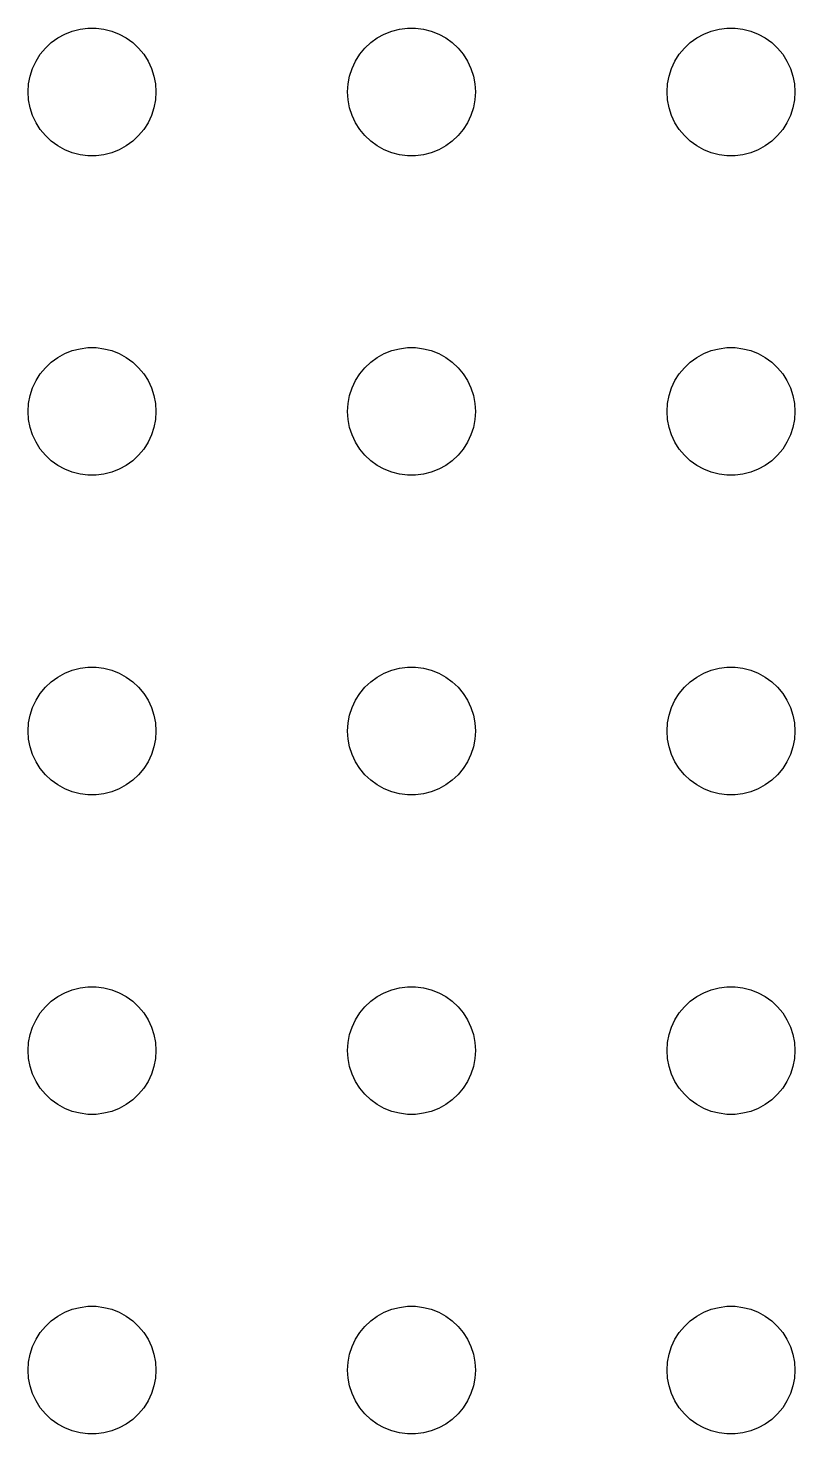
# Model space of a CAD drawing. Header units: metres. Extents: x -150 to 150, y -149 to 149.
# Drawn here: x -99 to -81, y -114 to -81 of the extents above; entities that cross this region are included whole.
import ezdxf

# ---------------------------------------------------------------- set-up
doc = ezdxf.new("R2010")
doc.units = ezdxf.units.M

msp = doc.modelspace()

# ---------------------------------------------------------------- linework, layer by layer
for p, q in [((-98.3037, -81.2335), (-98.1387, -81.1428)), ((-98.1387, -81.1428), (-97.9635, -81.0734)), ((-97.9635, -81.0734), (-97.7811, -81.0266)), ((-97.7811, -81.0266), (-97.5942, -81.003)), ((-97.5942, -81.003), (-97.4058, -81.003)), ((-97.4058, -81.003), (-97.2189, -81.0266)), ((-97.2189, -81.0266), (-97.0365, -81.0734)), ((-97.0365, -81.0734), (-96.8613, -81.1428)), ((-96.8613, -81.1428), (-96.6963, -81.2335)), ((-90.8037, -81.2335), (-90.6387, -81.1428)), ((-90.6387, -81.1428), (-90.4635, -81.0734)), ((-90.4635, -81.0734), (-90.2811, -81.0266)), ((-90.2811, -81.0266), (-90.0942, -81.003)), ((-90.0942, -81.003), (-89.9058, -81.003)), ((-89.9058, -81.003), (-89.7189, -81.0266)), ((-89.7189, -81.0266), (-89.5365, -81.0734)), ((-89.5365, -81.0734), (-89.3613, -81.1428)), ((-89.3613, -81.1428), (-89.1963, -81.2335)), ((-83.3037, -81.2335), (-83.1387, -81.1428)), ((-83.1387, -81.1428), (-82.9635, -81.0734)), ((-82.9635, -81.0734), (-82.7811, -81.0266)), ((-82.7811, -81.0266), (-82.5942, -81.003)), ((-82.5942, -81.003), (-82.4058, -81.003)), ((-82.4058, -81.003), (-82.2189, -81.0266)), ((-82.2189, -81.0266), (-82.0365, -81.0734)), ((-82.0365, -81.0734), (-81.8613, -81.1428)), ((-81.8613, -81.1428), (-81.6963, -81.2335)), ((-98.7135, -81.6183), (-98.5934, -81.4732)), ((-98.5934, -81.4732), (-98.4561, -81.3442)), ((-98.4561, -81.3442), (-98.3037, -81.2335)), ((-96.6963, -81.2335), (-96.5439, -81.3442)), ((-96.5439, -81.3442), (-96.4065, -81.4732)), ((-96.4065, -81.4732), (-96.2865, -81.6183)), ((-91.2135, -81.6183), (-91.0934, -81.4732)), ((-91.0934, -81.4732), (-90.9561, -81.3442)), ((-90.9561, -81.3442), (-90.8037, -81.2335)), ((-89.1963, -81.2335), (-89.0439, -81.3442)), ((-89.0439, -81.3442), (-88.9065, -81.4732)), ((-88.9065, -81.4732), (-88.7865, -81.6183)), ((-83.7135, -81.6183), (-83.5934, -81.4732)), ((-83.5934, -81.4732), (-83.4561, -81.3442)), ((-83.4561, -81.3442), (-83.3037, -81.2335)), ((-81.6963, -81.2335), (-81.5439, -81.3442)), ((-81.5439, -81.3442), (-81.4065, -81.4732)), ((-81.4065, -81.4732), (-81.2865, -81.6183)), ((-98.8947, -81.9478), (-98.8145, -81.7774)), ((-98.8145, -81.7774), (-98.7135, -81.6183)), ((-96.2865, -81.6183), (-96.1855, -81.7774)), ((-96.1855, -81.7774), (-96.1053, -81.9478)), ((-91.3947, -81.9478), (-91.3145, -81.7774)), ((-91.3145, -81.7774), (-91.2135, -81.6183)), ((-88.7865, -81.6183), (-88.6855, -81.7774)), ((-88.6855, -81.7774), (-88.6053, -81.9478)), ((-83.8947, -81.9478), (-83.8145, -81.7774)), ((-83.8145, -81.7774), (-83.7135, -81.6183)), ((-81.2865, -81.6183), (-81.1855, -81.7774)), ((-81.1855, -81.7774), (-81.1053, -81.9478)), ((-98.9882, -82.312), (-98.9529, -82.127)), ((-98.9529, -82.127), (-98.8947, -81.9478)), ((-96.1053, -81.9478), (-96.0471, -82.127)), ((-96.0471, -82.127), (-96.0118, -82.312)), ((-91.4882, -82.312), (-91.4529, -82.127)), ((-91.4529, -82.127), (-91.3947, -81.9478)), ((-88.6053, -81.9478), (-88.5471, -82.127)), ((-88.5471, -82.127), (-88.5118, -82.312)), ((-83.9882, -82.312), (-83.9529, -82.127)), ((-83.9529, -82.127), (-83.8947, -81.9478)), ((-81.1053, -81.9478), (-81.0471, -82.127)), ((-81.0471, -82.127), (-81.0118, -82.312)), ((-99, -82.5), (-98.9882, -82.312)), ((-96.0118, -82.312), (-96, -82.5)), ((-91.5, -82.5), (-91.4882, -82.312)), ((-88.5118, -82.312), (-88.5, -82.5)), ((-84, -82.5), (-83.9882, -82.312)), ((-81.0118, -82.312), (-81, -82.5)), ((-98.9882, -82.688), (-99, -82.5)), ((-98.9529, -82.873), (-98.9882, -82.688)), ((-96.0118, -82.688), (-96.0471, -82.873)), ((-96, -82.5), (-96.0118, -82.688)), ((-91.4882, -82.688), (-91.5, -82.5)), ((-91.4529, -82.873), (-91.4882, -82.688)), ((-88.5118, -82.688), (-88.5471, -82.873)), ((-88.5, -82.5), (-88.5118, -82.688)), ((-83.9882, -82.688), (-84, -82.5)), ((-83.9529, -82.873), (-83.9882, -82.688)), ((-81.0118, -82.688), (-81.0471, -82.873)), ((-81, -82.5), (-81.0118, -82.688)), ((-98.8947, -83.0522), (-98.9529, -82.873)), ((-98.8145, -83.2226), (-98.8947, -83.0522)), ((-96.1053, -83.0522), (-96.1855, -83.2226)), ((-96.0471, -82.873), (-96.1053, -83.0522)), ((-91.3947, -83.0522), (-91.4529, -82.873)), ((-91.3145, -83.2226), (-91.3947, -83.0522)), ((-88.6053, -83.0522), (-88.6855, -83.2226)), ((-88.5471, -82.873), (-88.6053, -83.0522)), ((-83.8947, -83.0522), (-83.9529, -82.873)), ((-83.8145, -83.2226), (-83.8947, -83.0522)), ((-81.1053, -83.0522), (-81.1855, -83.2226)), ((-81.0471, -82.873), (-81.1053, -83.0522)), ((-98.7135, -83.3817), (-98.8145, -83.2226)), ((-98.5934, -83.5268), (-98.7135, -83.3817)), ((-96.2865, -83.3817), (-96.4065, -83.5268)), ((-96.1855, -83.2226), (-96.2865, -83.3817)), ((-91.2135, -83.3817), (-91.3145, -83.2226)), ((-91.0934, -83.5268), (-91.2135, -83.3817)), ((-88.7865, -83.3817), (-88.9065, -83.5268)), ((-88.6855, -83.2226), (-88.7865, -83.3817)), ((-83.7135, -83.3817), (-83.8145, -83.2226)), ((-83.5934, -83.5268), (-83.7135, -83.3817)), ((-81.2865, -83.3817), (-81.4065, -83.5268)), ((-81.1855, -83.2226), (-81.2865, -83.3817)), ((-98.4561, -83.6558), (-98.5934, -83.5268)), ((-98.3037, -83.7665), (-98.4561, -83.6558)), ((-98.1387, -83.8572), (-98.3037, -83.7665)), ((-96.6963, -83.7665), (-96.8613, -83.8572)), ((-96.5439, -83.6558), (-96.6963, -83.7665)), ((-96.4065, -83.5268), (-96.5439, -83.6558)), ((-90.9561, -83.6558), (-91.0934, -83.5268)), ((-90.8037, -83.7665), (-90.9561, -83.6558)), ((-90.6387, -83.8572), (-90.8037, -83.7665)), ((-89.1963, -83.7665), (-89.3613, -83.8572)), ((-89.0439, -83.6558), (-89.1963, -83.7665)), ((-88.9065, -83.5268), (-89.0439, -83.6558)), ((-83.4561, -83.6558), (-83.5934, -83.5268)), ((-83.3037, -83.7665), (-83.4561, -83.6558)), ((-83.1387, -83.8572), (-83.3037, -83.7665)), ((-81.6963, -83.7665), (-81.8613, -83.8572)), ((-81.5439, -83.6558), (-81.6963, -83.7665)), ((-81.4065, -83.5268), (-81.5439, -83.6558)), ((-97.9635, -83.9266), (-98.1387, -83.8572)), ((-97.7811, -83.9734), (-97.9635, -83.9266)), ((-97.5942, -83.997), (-97.7811, -83.9734)), ((-97.4058, -83.997), (-97.5942, -83.997)), ((-97.2189, -83.9734), (-97.4058, -83.997)), ((-97.0365, -83.9266), (-97.2189, -83.9734)), ((-96.8613, -83.8572), (-97.0365, -83.9266)), ((-90.4635, -83.9266), (-90.6387, -83.8572)), ((-90.2811, -83.9734), (-90.4635, -83.9266)), ((-90.0942, -83.997), (-90.2811, -83.9734)), ((-89.9058, -83.997), (-90.0942, -83.997)), ((-89.7189, -83.9734), (-89.9058, -83.997)), ((-89.5365, -83.9266), (-89.7189, -83.9734)), ((-89.3613, -83.8572), (-89.5365, -83.9266)), ((-82.9635, -83.9266), (-83.1387, -83.8572)), ((-82.7811, -83.9734), (-82.9635, -83.9266)), ((-82.5942, -83.997), (-82.7811, -83.9734)), ((-82.4058, -83.997), (-82.5942, -83.997)), ((-82.2189, -83.9734), (-82.4058, -83.997)), ((-82.0365, -83.9266), (-82.2189, -83.9734)), ((-81.8613, -83.8572), (-82.0365, -83.9266)), ((-98.4561, -88.8442), (-98.3037, -88.7335)), ((-98.3037, -88.7335), (-98.1387, -88.6428)), ((-98.1387, -88.6428), (-97.9635, -88.5734)), ((-97.9635, -88.5734), (-97.7811, -88.5266)), ((-97.7811, -88.5266), (-97.5942, -88.503)), ((-97.5942, -88.503), (-97.4058, -88.503)), ((-97.4058, -88.503), (-97.2189, -88.5266)), ((-97.2189, -88.5266), (-97.0365, -88.5734)), ((-97.0365, -88.5734), (-96.8613, -88.6428)), ((-96.8613, -88.6428), (-96.6963, -88.7335)), ((-96.6963, -88.7335), (-96.5439, -88.8442)), ((-90.9561, -88.8442), (-90.8037, -88.7335)), ((-90.8037, -88.7335), (-90.6387, -88.6428)), ((-90.6387, -88.6428), (-90.4635, -88.5734)), ((-90.4635, -88.5734), (-90.2811, -88.5266)), ((-90.2811, -88.5266), (-90.0942, -88.503)), ((-90.0942, -88.503), (-89.9058, -88.503)), ((-89.9058, -88.503), (-89.7189, -88.5266)), ((-89.7189, -88.5266), (-89.5365, -88.5734)), ((-89.5365, -88.5734), (-89.3613, -88.6428)), ((-89.3613, -88.6428), (-89.1963, -88.7335)), ((-89.1963, -88.7335), (-89.0439, -88.8442)), ((-83.4561, -88.8442), (-83.3037, -88.7335)), ((-83.3037, -88.7335), (-83.1387, -88.6428)), ((-83.1387, -88.6428), (-82.9635, -88.5734)), ((-82.9635, -88.5734), (-82.7811, -88.5266)), ((-82.7811, -88.5266), (-82.5942, -88.503)), ((-82.5942, -88.503), (-82.4058, -88.503)), ((-82.4058, -88.503), (-82.2189, -88.5266)), ((-82.2189, -88.5266), (-82.0365, -88.5734)), ((-82.0365, -88.5734), (-81.8613, -88.6428)), ((-81.8613, -88.6428), (-81.6963, -88.7335)), ((-81.6963, -88.7335), (-81.5439, -88.8442)), ((-98.7135, -89.1183), (-98.5934, -88.9732)), ((-98.5934, -88.9732), (-98.4561, -88.8442)), ((-96.5439, -88.8442), (-96.4065, -88.9732)), ((-96.4065, -88.9732), (-96.2865, -89.1183)), ((-91.2135, -89.1183), (-91.0934, -88.9732)), ((-91.0934, -88.9732), (-90.9561, -88.8442)), ((-89.0439, -88.8442), (-88.9065, -88.9732)), ((-88.9065, -88.9732), (-88.7865, -89.1183)), ((-83.7135, -89.1183), (-83.5934, -88.9732)), ((-83.5934, -88.9732), (-83.4561, -88.8442)), ((-81.5439, -88.8442), (-81.4065, -88.9732)), ((-81.4065, -88.9732), (-81.2865, -89.1183)), ((-98.8947, -89.4478), (-98.8145, -89.2774)), ((-98.8145, -89.2774), (-98.7135, -89.1183)), ((-96.2865, -89.1183), (-96.1855, -89.2774)), ((-96.1855, -89.2774), (-96.1053, -89.4478)), ((-91.3947, -89.4478), (-91.3145, -89.2774)), ((-91.3145, -89.2774), (-91.2135, -89.1183)), ((-88.7865, -89.1183), (-88.6855, -89.2774)), ((-88.6855, -89.2774), (-88.6053, -89.4478)), ((-83.8947, -89.4478), (-83.8145, -89.2774)), ((-83.8145, -89.2774), (-83.7135, -89.1183)), ((-81.2865, -89.1183), (-81.1855, -89.2774)), ((-81.1855, -89.2774), (-81.1053, -89.4478)), ((-98.9882, -89.812), (-98.9529, -89.627)), ((-98.9529, -89.627), (-98.8947, -89.4478)), ((-96.1053, -89.4478), (-96.0471, -89.627)), ((-96.0471, -89.627), (-96.0118, -89.812)), ((-91.4882, -89.812), (-91.4529, -89.627)), ((-91.4529, -89.627), (-91.3947, -89.4478)), ((-88.6053, -89.4478), (-88.5471, -89.627)), ((-88.5471, -89.627), (-88.5118, -89.812)), ((-83.9882, -89.812), (-83.9529, -89.627)), ((-83.9529, -89.627), (-83.8947, -89.4478)), ((-81.1053, -89.4478), (-81.0471, -89.627)), ((-81.0471, -89.627), (-81.0118, -89.812)), ((-99, -90), (-98.9882, -89.812)), ((-98.9882, -90.188), (-99, -90)), ((-96.0118, -89.812), (-96, -90)), ((-96, -90), (-96.0118, -90.188)), ((-91.5, -90), (-91.4882, -89.812)), ((-91.4882, -90.188), (-91.5, -90)), ((-88.5118, -89.812), (-88.5, -90)), ((-88.5, -90), (-88.5118, -90.188)), ((-84, -90), (-83.9882, -89.812)), ((-83.9882, -90.188), (-84, -90)), ((-81.0118, -89.812), (-81, -90)), ((-81, -90), (-81.0118, -90.188)), ((-98.9529, -90.373), (-98.9882, -90.188)), ((-98.8947, -90.5522), (-98.9529, -90.373)), ((-96.0471, -90.373), (-96.1053, -90.5522)), ((-96.0118, -90.188), (-96.0471, -90.373)), ((-91.4529, -90.373), (-91.4882, -90.188)), ((-91.3947, -90.5522), (-91.4529, -90.373)), ((-88.5471, -90.373), (-88.6053, -90.5522)), ((-88.5118, -90.188), (-88.5471, -90.373)), ((-83.9529, -90.373), (-83.9882, -90.188)), ((-83.8947, -90.5522), (-83.9529, -90.373)), ((-81.0471, -90.373), (-81.1053, -90.5522)), ((-81.0118, -90.188), (-81.0471, -90.373)), ((-98.8145, -90.7226), (-98.8947, -90.5522)), ((-98.7135, -90.8817), (-98.8145, -90.7226)), ((-96.1855, -90.7226), (-96.2865, -90.8817)), ((-96.1053, -90.5522), (-96.1855, -90.7226)), ((-91.3145, -90.7226), (-91.3947, -90.5522)), ((-91.2135, -90.8817), (-91.3145, -90.7226)), ((-88.6855, -90.7226), (-88.7865, -90.8817)), ((-88.6053, -90.5522), (-88.6855, -90.7226)), ((-83.8145, -90.7226), (-83.8947, -90.5522)), ((-83.7135, -90.8817), (-83.8145, -90.7226)), ((-81.1855, -90.7226), (-81.2865, -90.8817)), ((-81.1053, -90.5522), (-81.1855, -90.7226)), ((-98.5934, -91.0268), (-98.7135, -90.8817)), ((-98.4561, -91.1558), (-98.5934, -91.0268)), ((-96.4065, -91.0268), (-96.5439, -91.1558)), ((-96.2865, -90.8817), (-96.4065, -91.0268)), ((-91.0934, -91.0268), (-91.2135, -90.8817)), ((-90.9561, -91.1558), (-91.0934, -91.0268)), ((-88.9065, -91.0268), (-89.0439, -91.1558)), ((-88.7865, -90.8817), (-88.9065, -91.0268)), ((-83.5934, -91.0268), (-83.7135, -90.8817)), ((-83.4561, -91.1558), (-83.5934, -91.0268)), ((-81.4065, -91.0268), (-81.5439, -91.1558)), ((-81.2865, -90.8817), (-81.4065, -91.0268)), ((-98.3037, -91.2665), (-98.4561, -91.1558)), ((-98.1387, -91.3572), (-98.3037, -91.2665)), ((-97.9635, -91.4266), (-98.1387, -91.3572)), ((-96.8613, -91.3572), (-97.0365, -91.4266)), ((-96.6963, -91.2665), (-96.8613, -91.3572)), ((-96.5439, -91.1558), (-96.6963, -91.2665)), ((-90.8037, -91.2665), (-90.9561, -91.1558)), ((-90.6387, -91.3572), (-90.8037, -91.2665)), ((-90.4635, -91.4266), (-90.6387, -91.3572)), ((-89.3613, -91.3572), (-89.5365, -91.4266)), ((-89.1963, -91.2665), (-89.3613, -91.3572)), ((-89.0439, -91.1558), (-89.1963, -91.2665)), ((-83.3037, -91.2665), (-83.4561, -91.1558)), ((-83.1387, -91.3572), (-83.3037, -91.2665)), ((-82.9635, -91.4266), (-83.1387, -91.3572)), ((-81.8613, -91.3572), (-82.0365, -91.4266)), ((-81.6963, -91.2665), (-81.8613, -91.3572)), ((-81.5439, -91.1558), (-81.6963, -91.2665)), ((-97.7811, -91.4734), (-97.9635, -91.4266)), ((-97.5942, -91.497), (-97.7811, -91.4734)), ((-97.4058, -91.497), (-97.5942, -91.497)), ((-97.2189, -91.4734), (-97.4058, -91.497)), ((-97.0365, -91.4266), (-97.2189, -91.4734)), ((-90.2811, -91.4734), (-90.4635, -91.4266)), ((-90.0942, -91.497), (-90.2811, -91.4734)), ((-89.9058, -91.497), (-90.0942, -91.497)), ((-89.7189, -91.4734), (-89.9058, -91.497)), ((-89.5365, -91.4266), (-89.7189, -91.4734)), ((-82.7811, -91.4734), (-82.9635, -91.4266)), ((-82.5942, -91.497), (-82.7811, -91.4734)), ((-82.4058, -91.497), (-82.5942, -91.497)), ((-82.2189, -91.4734), (-82.4058, -91.497)), ((-82.0365, -91.4266), (-82.2189, -91.4734)), ((-97.7811, -96.0266), (-97.5942, -96.003)), ((-97.5942, -96.003), (-97.4058, -96.003)), ((-97.4058, -96.003), (-97.2189, -96.0266)), ((-90.2811, -96.0266), (-90.0942, -96.003)), ((-90.0942, -96.003), (-89.9058, -96.003)), ((-89.9058, -96.003), (-89.7189, -96.0266)), ((-82.7811, -96.0266), (-82.5942, -96.003)), ((-82.5942, -96.003), (-82.4058, -96.003)), ((-82.4058, -96.003), (-82.2189, -96.0266)), ((-98.4561, -96.3442), (-98.3037, -96.2335)), ((-98.3037, -96.2335), (-98.1387, -96.1428)), ((-98.1387, -96.1428), (-97.9635, -96.0734)), ((-97.9635, -96.0734), (-97.7811, -96.0266)), ((-97.2189, -96.0266), (-97.0365, -96.0734)), ((-97.0365, -96.0734), (-96.8613, -96.1428)), ((-96.8613, -96.1428), (-96.6963, -96.2335)), ((-96.6963, -96.2335), (-96.5439, -96.3442)), ((-90.9561, -96.3442), (-90.8037, -96.2335)), ((-90.8037, -96.2335), (-90.6387, -96.1428)), ((-90.6387, -96.1428), (-90.4635, -96.0734)), ((-90.4635, -96.0734), (-90.2811, -96.0266)), ((-89.7189, -96.0266), (-89.5365, -96.0734)), ((-89.5365, -96.0734), (-89.3613, -96.1428)), ((-89.3613, -96.1428), (-89.1963, -96.2335)), ((-89.1963, -96.2335), (-89.0439, -96.3442)), ((-83.4561, -96.3442), (-83.3037, -96.2335)), ((-83.3037, -96.2335), (-83.1387, -96.1428)), ((-83.1387, -96.1428), (-82.9635, -96.0734)), ((-82.9635, -96.0734), (-82.7811, -96.0266)), ((-82.2189, -96.0266), (-82.0365, -96.0734)), ((-82.0365, -96.0734), (-81.8613, -96.1428)), ((-81.8613, -96.1428), (-81.6963, -96.2335)), ((-81.6963, -96.2335), (-81.5439, -96.3442)), ((-98.8145, -96.7774), (-98.7135, -96.6183)), ((-98.7135, -96.6183), (-98.5934, -96.4732)), ((-98.5934, -96.4732), (-98.4561, -96.3442)), ((-96.5439, -96.3442), (-96.4065, -96.4732)), ((-96.4065, -96.4732), (-96.2865, -96.6183)), ((-96.2865, -96.6183), (-96.1855, -96.7774)), ((-91.3145, -96.7774), (-91.2135, -96.6183)), ((-91.2135, -96.6183), (-91.0934, -96.4732)), ((-91.0934, -96.4732), (-90.9561, -96.3442)), ((-89.0439, -96.3442), (-88.9065, -96.4732)), ((-88.9065, -96.4732), (-88.7865, -96.6183)), ((-88.7865, -96.6183), (-88.6855, -96.7774)), ((-83.8145, -96.7774), (-83.7135, -96.6183)), ((-83.7135, -96.6183), (-83.5934, -96.4732)), ((-83.5934, -96.4732), (-83.4561, -96.3442)), ((-81.5439, -96.3442), (-81.4065, -96.4732)), ((-81.4065, -96.4732), (-81.2865, -96.6183)), ((-81.2865, -96.6183), (-81.1855, -96.7774)), ((-98.9529, -97.127), (-98.8947, -96.9478)), ((-98.8947, -96.9478), (-98.8145, -96.7774)), ((-96.1855, -96.7774), (-96.1053, -96.9478)), ((-96.1053, -96.9478), (-96.0471, -97.127)), ((-91.4529, -97.127), (-91.3947, -96.9478)), ((-91.3947, -96.9478), (-91.3145, -96.7774)), ((-88.6855, -96.7774), (-88.6053, -96.9478)), ((-88.6053, -96.9478), (-88.5471, -97.127)), ((-83.9529, -97.127), (-83.8947, -96.9478)), ((-83.8947, -96.9478), (-83.8145, -96.7774)), ((-81.1855, -96.7774), (-81.1053, -96.9478)), ((-81.1053, -96.9478), (-81.0471, -97.127)), ((-99, -97.5), (-98.9882, -97.312)), ((-98.9882, -97.312), (-98.9529, -97.127)), ((-96.0471, -97.127), (-96.0118, -97.312)), ((-96.0118, -97.312), (-96, -97.5)), ((-91.5, -97.5), (-91.4882, -97.312)), ((-91.4882, -97.312), (-91.4529, -97.127)), ((-88.5471, -97.127), (-88.5118, -97.312)), ((-88.5118, -97.312), (-88.5, -97.5)), ((-84, -97.5), (-83.9882, -97.312)), ((-83.9882, -97.312), (-83.9529, -97.127)), ((-81.0471, -97.127), (-81.0118, -97.312)), ((-81.0118, -97.312), (-81, -97.5)), ((-98.9882, -97.688), (-99, -97.5)), ((-96, -97.5), (-96.0118, -97.688)), ((-91.4882, -97.688), (-91.5, -97.5)), ((-88.5, -97.5), (-88.5118, -97.688)), ((-83.9882, -97.688), (-84, -97.5)), ((-81, -97.5), (-81.0118, -97.688)), ((-98.9529, -97.873), (-98.9882, -97.688)), ((-98.8947, -98.0522), (-98.9529, -97.873)), ((-96.0471, -97.873), (-96.1053, -98.0522)), ((-96.0118, -97.688), (-96.0471, -97.873)), ((-91.4529, -97.873), (-91.4882, -97.688)), ((-91.3947, -98.0522), (-91.4529, -97.873)), ((-88.5471, -97.873), (-88.6053, -98.0522)), ((-88.5118, -97.688), (-88.5471, -97.873)), ((-83.9529, -97.873), (-83.9882, -97.688)), ((-83.8947, -98.0522), (-83.9529, -97.873)), ((-81.0471, -97.873), (-81.1053, -98.0522)), ((-81.0118, -97.688), (-81.0471, -97.873)), ((-98.8145, -98.2226), (-98.8947, -98.0522)), ((-98.7135, -98.3817), (-98.8145, -98.2226)), ((-96.1855, -98.2226), (-96.2865, -98.3817)), ((-96.1053, -98.0522), (-96.1855, -98.2226)), ((-91.3145, -98.2226), (-91.3947, -98.0522)), ((-91.2135, -98.3817), (-91.3145, -98.2226)), ((-88.6855, -98.2226), (-88.7865, -98.3817)), ((-88.6053, -98.0522), (-88.6855, -98.2226)), ((-83.8145, -98.2226), (-83.8947, -98.0522)), ((-83.7135, -98.3817), (-83.8145, -98.2226)), ((-81.1855, -98.2226), (-81.2865, -98.3817)), ((-81.1053, -98.0522), (-81.1855, -98.2226)), ((-98.5934, -98.5268), (-98.7135, -98.3817)), ((-98.4561, -98.6558), (-98.5934, -98.5268)), ((-96.4065, -98.5268), (-96.5439, -98.6558)), ((-96.2865, -98.3817), (-96.4065, -98.5268)), ((-91.0934, -98.5268), (-91.2135, -98.3817)), ((-90.9561, -98.6558), (-91.0934, -98.5268)), ((-88.9065, -98.5268), (-89.0439, -98.6558)), ((-88.7865, -98.3817), (-88.9065, -98.5268)), ((-83.5934, -98.5268), (-83.7135, -98.3817)), ((-83.4561, -98.6558), (-83.5934, -98.5268)), ((-81.4065, -98.5268), (-81.5439, -98.6558)), ((-81.2865, -98.3817), (-81.4065, -98.5268)), ((-98.3037, -98.7665), (-98.4561, -98.6558)), ((-98.1387, -98.8572), (-98.3037, -98.7665)), ((-97.9635, -98.9266), (-98.1387, -98.8572)), ((-97.7811, -98.9734), (-97.9635, -98.9266)), ((-97.5942, -98.997), (-97.7811, -98.9734)), ((-97.2189, -98.9734), (-97.4058, -98.997)), ((-97.0365, -98.9266), (-97.2189, -98.9734)), ((-96.8613, -98.8572), (-97.0365, -98.9266)), ((-96.6963, -98.7665), (-96.8613, -98.8572)), ((-96.5439, -98.6558), (-96.6963, -98.7665)), ((-90.8037, -98.7665), (-90.9561, -98.6558)), ((-90.6387, -98.8572), (-90.8037, -98.7665)), ((-90.4635, -98.9266), (-90.6387, -98.8572)), ((-90.2811, -98.9734), (-90.4635, -98.9266)), ((-90.0942, -98.997), (-90.2811, -98.9734)), ((-89.7189, -98.9734), (-89.9058, -98.997)), ((-89.5365, -98.9266), (-89.7189, -98.9734)), ((-89.3613, -98.8572), (-89.5365, -98.9266)), ((-89.1963, -98.7665), (-89.3613, -98.8572)), ((-89.0439, -98.6558), (-89.1963, -98.7665)), ((-83.3037, -98.7665), (-83.4561, -98.6558)), ((-83.1387, -98.8572), (-83.3037, -98.7665)), ((-82.9635, -98.9266), (-83.1387, -98.8572)), ((-82.7811, -98.9734), (-82.9635, -98.9266)), ((-82.5942, -98.997), (-82.7811, -98.9734)), ((-82.2189, -98.9734), (-82.4058, -98.997)), ((-82.0365, -98.9266), (-82.2189, -98.9734)), ((-81.8613, -98.8572), (-82.0365, -98.9266)), ((-81.6963, -98.7665), (-81.8613, -98.8572)), ((-81.5439, -98.6558), (-81.6963, -98.7665)), ((-97.4058, -98.997), (-97.5942, -98.997)), ((-89.9058, -98.997), (-90.0942, -98.997)), ((-82.4058, -98.997), (-82.5942, -98.997)), ((-98.1387, -103.643), (-97.9635, -103.573)), ((-97.9635, -103.573), (-97.7811, -103.527)), ((-97.7811, -103.527), (-97.5942, -103.503)), ((-97.5942, -103.503), (-97.4058, -103.503)), ((-97.4058, -103.503), (-97.2189, -103.527)), ((-97.2189, -103.527), (-97.0365, -103.573)), ((-97.0365, -103.573), (-96.8613, -103.643)), ((-90.6387, -103.643), (-90.4635, -103.573)), ((-90.4635, -103.573), (-90.2811, -103.527)), ((-90.2811, -103.527), (-90.0942, -103.503)), ((-90.0942, -103.503), (-89.9058, -103.503)), ((-89.9058, -103.503), (-89.7189, -103.527)), ((-89.7189, -103.527), (-89.5365, -103.573)), ((-89.5365, -103.573), (-89.3613, -103.643)), ((-83.1387, -103.643), (-82.9635, -103.573)), ((-82.9635, -103.573), (-82.7811, -103.527)), ((-82.7811, -103.527), (-82.5942, -103.503)), ((-82.5942, -103.503), (-82.4058, -103.503)), ((-82.4058, -103.503), (-82.2189, -103.527)), ((-82.2189, -103.527), (-82.0365, -103.573)), ((-82.0365, -103.573), (-81.8613, -103.643)), ((-98.5934, -103.973), (-98.4561, -103.844)), ((-98.4561, -103.844), (-98.3037, -103.734)), ((-98.3037, -103.734), (-98.1387, -103.643)), ((-96.8613, -103.643), (-96.6963, -103.734)), ((-96.6963, -103.734), (-96.5439, -103.844)), ((-96.5439, -103.844), (-96.4065, -103.973)), ((-91.0934, -103.973), (-90.9561, -103.844)), ((-90.9561, -103.844), (-90.8037, -103.734)), ((-90.8037, -103.734), (-90.6387, -103.643)), ((-89.3613, -103.643), (-89.1963, -103.734)), ((-89.1963, -103.734), (-89.0439, -103.844)), ((-89.0439, -103.844), (-88.9065, -103.973)), ((-83.5934, -103.973), (-83.4561, -103.844)), ((-83.4561, -103.844), (-83.3037, -103.734)), ((-83.3037, -103.734), (-83.1387, -103.643)), ((-81.8613, -103.643), (-81.6963, -103.734)), ((-81.6963, -103.734), (-81.5439, -103.844)), ((-81.5439, -103.844), (-81.4065, -103.973)), ((-98.8145, -104.277), (-98.7135, -104.118)), ((-98.7135, -104.118), (-98.5934, -103.973)), ((-96.4065, -103.973), (-96.2865, -104.118)), ((-96.2865, -104.118), (-96.1855, -104.277)), ((-91.3145, -104.277), (-91.2135, -104.118)), ((-91.2135, -104.118), (-91.0934, -103.973)), ((-88.9065, -103.973), (-88.7865, -104.118)), ((-88.7865, -104.118), (-88.6855, -104.277)), ((-83.8145, -104.277), (-83.7135, -104.118)), ((-83.7135, -104.118), (-83.5934, -103.973)), ((-81.4065, -103.973), (-81.2865, -104.118)), ((-81.2865, -104.118), (-81.1855, -104.277)), ((-98.9529, -104.627), (-98.8947, -104.448)), ((-98.8947, -104.448), (-98.8145, -104.277)), ((-96.1855, -104.277), (-96.1053, -104.448)), ((-96.1053, -104.448), (-96.0471, -104.627)), ((-91.4529, -104.627), (-91.3947, -104.448)), ((-91.3947, -104.448), (-91.3145, -104.277)), ((-88.6855, -104.277), (-88.6053, -104.448)), ((-88.6053, -104.448), (-88.5471, -104.627)), ((-83.9529, -104.627), (-83.8947, -104.448)), ((-83.8947, -104.448), (-83.8145, -104.277)), ((-81.1855, -104.277), (-81.1053, -104.448)), ((-81.1053, -104.448), (-81.0471, -104.627)), ((-99, -105), (-98.9882, -104.812)), ((-98.9882, -104.812), (-98.9529, -104.627)), ((-96.0471, -104.627), (-96.0118, -104.812)), ((-96.0118, -104.812), (-96, -105)), ((-91.5, -105), (-91.4882, -104.812)), ((-91.4882, -104.812), (-91.4529, -104.627)), ((-88.5471, -104.627), (-88.5118, -104.812)), ((-88.5118, -104.812), (-88.5, -105)), ((-84, -105), (-83.9882, -104.812)), ((-83.9882, -104.812), (-83.9529, -104.627)), ((-81.0471, -104.627), (-81.0118, -104.812)), ((-81.0118, -104.812), (-81, -105)), ((-98.9882, -105.188), (-99, -105)), ((-98.9529, -105.373), (-98.9882, -105.188)), ((-96.0118, -105.188), (-96.0471, -105.373)), ((-96, -105), (-96.0118, -105.188)), ((-91.4882, -105.188), (-91.5, -105)), ((-91.4529, -105.373), (-91.4882, -105.188)), ((-88.5118, -105.188), (-88.5471, -105.373)), ((-88.5, -105), (-88.5118, -105.188)), ((-83.9882, -105.188), (-84, -105)), ((-83.9529, -105.373), (-83.9882, -105.188)), ((-81.0118, -105.188), (-81.0471, -105.373)), ((-81, -105), (-81.0118, -105.188)), ((-98.8947, -105.552), (-98.9529, -105.373)), ((-98.8145, -105.723), (-98.8947, -105.552)), ((-96.1053, -105.552), (-96.1855, -105.723)), ((-96.0471, -105.373), (-96.1053, -105.552)), ((-91.3947, -105.552), (-91.4529, -105.373)), ((-91.3145, -105.723), (-91.3947, -105.552)), ((-88.6053, -105.552), (-88.6855, -105.723)), ((-88.5471, -105.373), (-88.6053, -105.552)), ((-83.8947, -105.552), (-83.9529, -105.373)), ((-83.8145, -105.723), (-83.8947, -105.552)), ((-81.1053, -105.552), (-81.1855, -105.723)), ((-81.0471, -105.373), (-81.1053, -105.552)), ((-98.7135, -105.882), (-98.8145, -105.723)), ((-98.5934, -106.027), (-98.7135, -105.882)), ((-96.2865, -105.882), (-96.4065, -106.027)), ((-96.1855, -105.723), (-96.2865, -105.882)), ((-91.2135, -105.882), (-91.3145, -105.723)), ((-91.0934, -106.027), (-91.2135, -105.882)), ((-88.7865, -105.882), (-88.9065, -106.027)), ((-88.6855, -105.723), (-88.7865, -105.882)), ((-83.7135, -105.882), (-83.8145, -105.723)), ((-83.5934, -106.027), (-83.7135, -105.882)), ((-81.2865, -105.882), (-81.4065, -106.027)), ((-81.1855, -105.723), (-81.2865, -105.882)), ((-98.4561, -106.156), (-98.5934, -106.027)), ((-98.3037, -106.266), (-98.4561, -106.156)), ((-96.5439, -106.156), (-96.6963, -106.266)), ((-96.4065, -106.027), (-96.5439, -106.156)), ((-90.9561, -106.156), (-91.0934, -106.027)), ((-90.8037, -106.266), (-90.9561, -106.156)), ((-89.0439, -106.156), (-89.1963, -106.266)), ((-88.9065, -106.027), (-89.0439, -106.156)), ((-83.4561, -106.156), (-83.5934, -106.027)), ((-83.3037, -106.266), (-83.4561, -106.156)), ((-81.5439, -106.156), (-81.6963, -106.266)), ((-81.4065, -106.027), (-81.5439, -106.156)), ((-98.1387, -106.357), (-98.3037, -106.266)), ((-97.9635, -106.427), (-98.1387, -106.357)), ((-97.7811, -106.473), (-97.9635, -106.427)), ((-97.5942, -106.497), (-97.7811, -106.473)), ((-97.4058, -106.497), (-97.5942, -106.497)), ((-97.2189, -106.473), (-97.4058, -106.497)), ((-97.0365, -106.427), (-97.2189, -106.473)), ((-96.8613, -106.357), (-97.0365, -106.427)), ((-96.6963, -106.266), (-96.8613, -106.357)), ((-90.6387, -106.357), (-90.8037, -106.266)), ((-90.4635, -106.427), (-90.6387, -106.357)), ((-90.2811, -106.473), (-90.4635, -106.427)), ((-90.0942, -106.497), (-90.2811, -106.473)), ((-89.9058, -106.497), (-90.0942, -106.497)), ((-89.7189, -106.473), (-89.9058, -106.497)), ((-89.5365, -106.427), (-89.7189, -106.473)), ((-89.3613, -106.357), (-89.5365, -106.427)), ((-89.1963, -106.266), (-89.3613, -106.357)), ((-83.1387, -106.357), (-83.3037, -106.266)), ((-82.9635, -106.427), (-83.1387, -106.357)), ((-82.7811, -106.473), (-82.9635, -106.427)), ((-82.5942, -106.497), (-82.7811, -106.473)), ((-82.4058, -106.497), (-82.5942, -106.497)), ((-82.2189, -106.473), (-82.4058, -106.497)), ((-82.0365, -106.427), (-82.2189, -106.473)), ((-81.8613, -106.357), (-82.0365, -106.427)), ((-81.6963, -106.266), (-81.8613, -106.357)), ((-98.3037, -111.234), (-98.1387, -111.143)), ((-98.1387, -111.143), (-97.9635, -111.073)), ((-97.9635, -111.073), (-97.7811, -111.027)), ((-97.7811, -111.027), (-97.5942, -111.003)), ((-97.5942, -111.003), (-97.4058, -111.003)), ((-97.4058, -111.003), (-97.2189, -111.027)), ((-97.2189, -111.027), (-97.0365, -111.073)), ((-97.0365, -111.073), (-96.8613, -111.143)), ((-96.8613, -111.143), (-96.6963, -111.234)), ((-90.8037, -111.234), (-90.6387, -111.143)), ((-90.6387, -111.143), (-90.4635, -111.073)), ((-90.4635, -111.073), (-90.2811, -111.027)), ((-90.2811, -111.027), (-90.0942, -111.003)), ((-90.0942, -111.003), (-89.9058, -111.003)), ((-89.9058, -111.003), (-89.7189, -111.027)), ((-89.7189, -111.027), (-89.5365, -111.073)), ((-89.5365, -111.073), (-89.3613, -111.143)), ((-89.3613, -111.143), (-89.1963, -111.234)), ((-83.3037, -111.234), (-83.1387, -111.143)), ((-83.1387, -111.143), (-82.9635, -111.073)), ((-82.9635, -111.073), (-82.7811, -111.027)), ((-82.7811, -111.027), (-82.5942, -111.003)), ((-82.5942, -111.003), (-82.4058, -111.003)), ((-82.4058, -111.003), (-82.2189, -111.027)), ((-82.2189, -111.027), (-82.0365, -111.073)), ((-82.0365, -111.073), (-81.8613, -111.143)), ((-81.8613, -111.143), (-81.6963, -111.234)), ((-98.7135, -111.618), (-98.5934, -111.473)), ((-98.5934, -111.473), (-98.4561, -111.344)), ((-98.4561, -111.344), (-98.3037, -111.234)), ((-96.6963, -111.234), (-96.5439, -111.344)), ((-96.5439, -111.344), (-96.4065, -111.473)), ((-96.4065, -111.473), (-96.2865, -111.618)), ((-91.2135, -111.618), (-91.0934, -111.473)), ((-91.0934, -111.473), (-90.9561, -111.344)), ((-90.9561, -111.344), (-90.8037, -111.234)), ((-89.1963, -111.234), (-89.0439, -111.344)), ((-89.0439, -111.344), (-88.9065, -111.473)), ((-88.9065, -111.473), (-88.7865, -111.618)), ((-83.7135, -111.618), (-83.5934, -111.473)), ((-83.5934, -111.473), (-83.4561, -111.344)), ((-83.4561, -111.344), (-83.3037, -111.234)), ((-81.6963, -111.234), (-81.5439, -111.344)), ((-81.5439, -111.344), (-81.4065, -111.473)), ((-81.4065, -111.473), (-81.2865, -111.618)), ((-98.8947, -111.948), (-98.8145, -111.777)), ((-98.8145, -111.777), (-98.7135, -111.618)), ((-96.2865, -111.618), (-96.1855, -111.777)), ((-96.1855, -111.777), (-96.1053, -111.948)), ((-91.3947, -111.948), (-91.3145, -111.777)), ((-91.3145, -111.777), (-91.2135, -111.618)), ((-88.7865, -111.618), (-88.6855, -111.777)), ((-88.6855, -111.777), (-88.6053, -111.948)), ((-83.8947, -111.948), (-83.8145, -111.777)), ((-83.8145, -111.777), (-83.7135, -111.618)), ((-81.2865, -111.618), (-81.1855, -111.777)), ((-81.1855, -111.777), (-81.1053, -111.948)), ((-98.9882, -112.312), (-98.9529, -112.127)), ((-98.9529, -112.127), (-98.8947, -111.948)), ((-96.1053, -111.948), (-96.0471, -112.127)), ((-96.0471, -112.127), (-96.0118, -112.312)), ((-91.4882, -112.312), (-91.4529, -112.127)), ((-91.4529, -112.127), (-91.3947, -111.948)), ((-88.6053, -111.948), (-88.5471, -112.127)), ((-88.5471, -112.127), (-88.5118, -112.312)), ((-83.9882, -112.312), (-83.9529, -112.127)), ((-83.9529, -112.127), (-83.8947, -111.948)), ((-81.1053, -111.948), (-81.0471, -112.127)), ((-81.0471, -112.127), (-81.0118, -112.312)), ((-99, -112.5), (-98.9882, -112.312)), ((-98.9882, -112.688), (-99, -112.5)), ((-96.0118, -112.312), (-96, -112.5)), ((-96, -112.5), (-96.0118, -112.688)), ((-91.5, -112.5), (-91.4882, -112.312)), ((-91.4882, -112.688), (-91.5, -112.5)), ((-88.5118, -112.312), (-88.5, -112.5)), ((-88.5, -112.5), (-88.5118, -112.688)), ((-84, -112.5), (-83.9882, -112.312)), ((-83.9882, -112.688), (-84, -112.5)), ((-81.0118, -112.312), (-81, -112.5)), ((-81, -112.5), (-81.0118, -112.688)), ((-98.9529, -112.873), (-98.9882, -112.688)), ((-96.0118, -112.688), (-96.0471, -112.873)), ((-91.4529, -112.873), (-91.4882, -112.688)), ((-88.5118, -112.688), (-88.5471, -112.873)), ((-83.9529, -112.873), (-83.9882, -112.688)), ((-81.0118, -112.688), (-81.0471, -112.873)), ((-98.8947, -113.052), (-98.9529, -112.873)), ((-98.8145, -113.223), (-98.8947, -113.052)), ((-96.1053, -113.052), (-96.1855, -113.223)), ((-96.0471, -112.873), (-96.1053, -113.052)), ((-91.3947, -113.052), (-91.4529, -112.873)), ((-91.3145, -113.223), (-91.3947, -113.052)), ((-88.6053, -113.052), (-88.6855, -113.223)), ((-88.5471, -112.873), (-88.6053, -113.052)), ((-83.8947, -113.052), (-83.9529, -112.873)), ((-83.8145, -113.223), (-83.8947, -113.052)), ((-81.1053, -113.052), (-81.1855, -113.223)), ((-81.0471, -112.873), (-81.1053, -113.052)), ((-98.7135, -113.382), (-98.8145, -113.223)), ((-98.5934, -113.527), (-98.7135, -113.382)), ((-96.2865, -113.382), (-96.4065, -113.527)), ((-96.1855, -113.223), (-96.2865, -113.382)), ((-91.2135, -113.382), (-91.3145, -113.223)), ((-91.0934, -113.527), (-91.2135, -113.382)), ((-88.7865, -113.382), (-88.9065, -113.527)), ((-88.6855, -113.223), (-88.7865, -113.382)), ((-83.7135, -113.382), (-83.8145, -113.223)), ((-83.5934, -113.527), (-83.7135, -113.382)), ((-81.2865, -113.382), (-81.4065, -113.527)), ((-81.1855, -113.223), (-81.2865, -113.382)), ((-98.4561, -113.656), (-98.5934, -113.527)), ((-98.3037, -113.766), (-98.4561, -113.656)), ((-98.1387, -113.857), (-98.3037, -113.766)), ((-96.6963, -113.766), (-96.8613, -113.857)), ((-96.5439, -113.656), (-96.6963, -113.766)), ((-96.4065, -113.527), (-96.5439, -113.656)), ((-90.9561, -113.656), (-91.0934, -113.527)), ((-90.8037, -113.766), (-90.9561, -113.656)), ((-90.6387, -113.857), (-90.8037, -113.766)), ((-89.1963, -113.766), (-89.3613, -113.857)), ((-89.0439, -113.656), (-89.1963, -113.766)), ((-88.9065, -113.527), (-89.0439, -113.656)), ((-83.4561, -113.656), (-83.5934, -113.527)), ((-83.3037, -113.766), (-83.4561, -113.656)), ((-83.1387, -113.857), (-83.3037, -113.766)), ((-81.6963, -113.766), (-81.8613, -113.857)), ((-81.5439, -113.656), (-81.6963, -113.766)), ((-81.4065, -113.527), (-81.5439, -113.656)), ((-97.9635, -113.927), (-98.1387, -113.857)), ((-97.7811, -113.973), (-97.9635, -113.927)), ((-97.5942, -113.997), (-97.7811, -113.973)), ((-97.4058, -113.997), (-97.5942, -113.997)), ((-97.2189, -113.973), (-97.4058, -113.997)), ((-97.0365, -113.927), (-97.2189, -113.973)), ((-96.8613, -113.857), (-97.0365, -113.927)), ((-90.4635, -113.927), (-90.6387, -113.857)), ((-90.2811, -113.973), (-90.4635, -113.927)), ((-90.0942, -113.997), (-90.2811, -113.973)), ((-89.9058, -113.997), (-90.0942, -113.997)), ((-89.7189, -113.973), (-89.9058, -113.997)), ((-89.5365, -113.927), (-89.7189, -113.973)), ((-89.3613, -113.857), (-89.5365, -113.927)), ((-82.9635, -113.927), (-83.1387, -113.857)), ((-82.7811, -113.973), (-82.9635, -113.927)), ((-82.5942, -113.997), (-82.7811, -113.973)), ((-82.4058, -113.997), (-82.5942, -113.997)), ((-82.2189, -113.973), (-82.4058, -113.997)), ((-82.0365, -113.927), (-82.2189, -113.973)), ((-81.8613, -113.857), (-82.0365, -113.927))]:
    msp.add_line(p, q)

doc.saveas('drawing.dxf')
